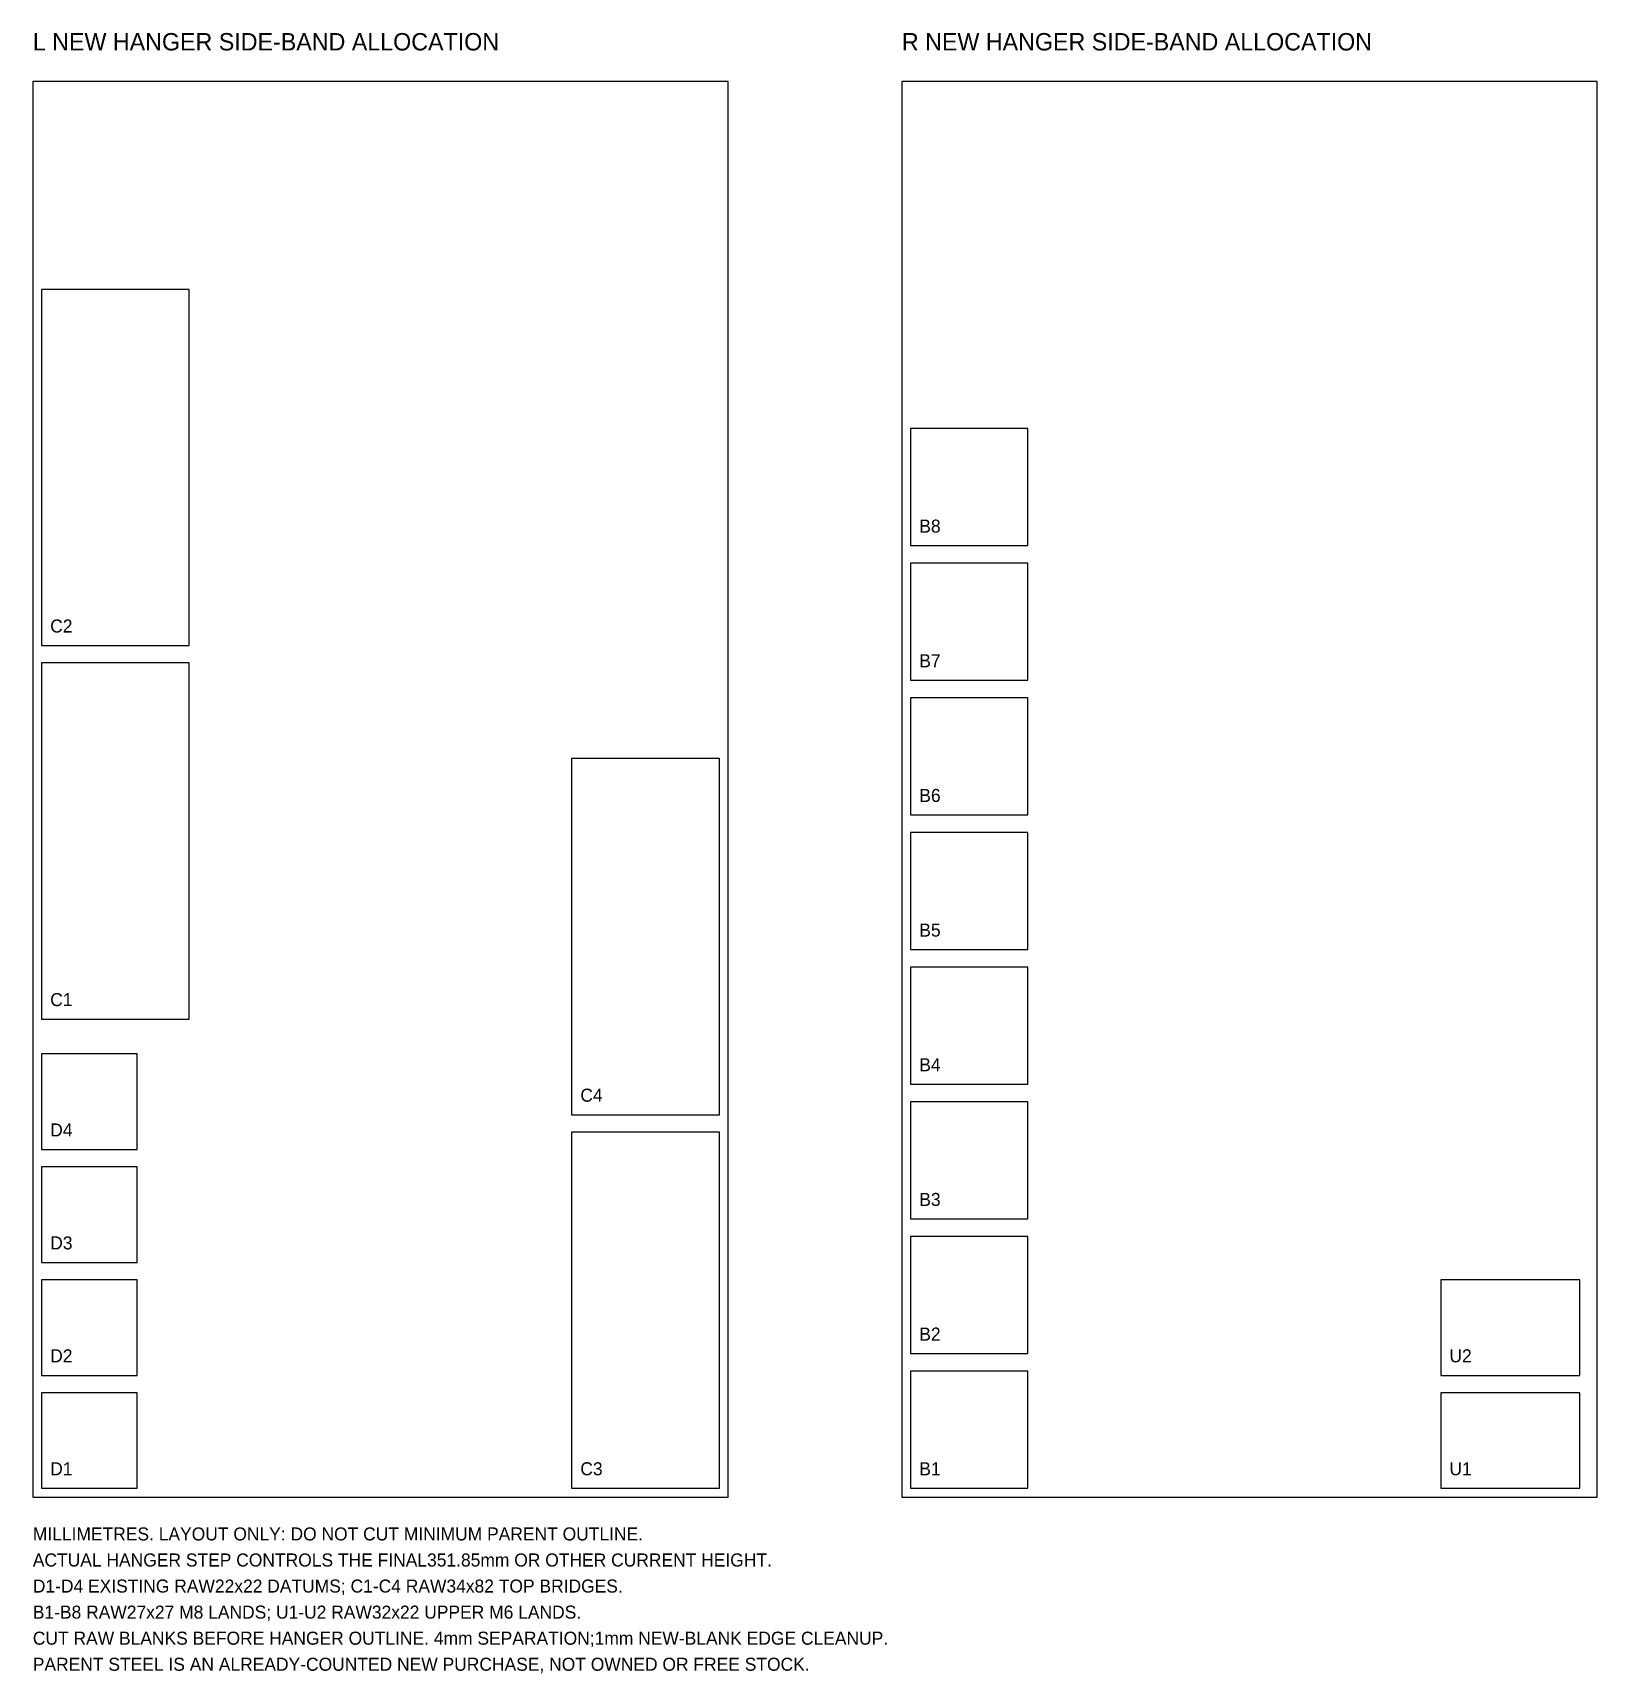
# Model space of a CAD drawing. Header units: millimetres. Extents: x 0 to 360, y -41 to 337.
import ezdxf

# ---------------------------------------------------------------- set-up
doc = ezdxf.new("R2010")
doc.units = ezdxf.units.MM
for name, color, linetype in [('LABELS', 7, 'Continuous'), ('MINIMUM_PARENT_REFERENCE_ONLY', 7, 'Continuous'), ('RAW_BLANK_BOUNDARY', 7, 'Continuous')]:
    doc.layers.add(name, color=color, linetype=linetype)

msp = doc.modelspace()

# ---------------------------------------------------------------- linework, layer by layer
at = {"layer": 'MINIMUM_PARENT_REFERENCE_ONLY'}
for points in [[(0, 0), (160, 0), (160, 325.85), (0, 325.85)], [(200, 0), (360, 0), (360, 325.85), (200, 325.85)]]:
    msp.add_lwpolyline(points, close=True, dxfattribs=at)
at = {"layer": 'RAW_BLANK_BOUNDARY'}
for points in [[(2, 196), (36, 196), (36, 278), (2, 278)], [(202, 219), (229, 219), (229, 246), (202, 246)], [(202, 188), (229, 188), (229, 215), (202, 215)], [(2, 110), (36, 110), (36, 192), (2, 192)], [(202, 157), (229, 157), (229, 184), (202, 184)], [(124, 88), (158, 88), (158, 170), (124, 170)], [(202, 126), (229, 126), (229, 153), (202, 153)], [(202, 95), (229, 95), (229, 122), (202, 122)], [(2, 80), (24, 80), (24, 102), (2, 102)], [(202, 64), (229, 64), (229, 91), (202, 91)], [(124, 2), (158, 2), (158, 84), (124, 84)], [(2, 54), (24, 54), (24, 76), (2, 76)], [(202, 33), (229, 33), (229, 60), (202, 60)], [(2, 28), (24, 28), (24, 50), (2, 50)], [(324, 28), (356, 28), (356, 50), (324, 50)], [(202, 2), (229, 2), (229, 29), (202, 29)], [(2, 2), (24, 2), (24, 24), (2, 24)], [(324, 2), (356, 2), (356, 24), (324, 24)]]:
    msp.add_lwpolyline(points, close=True, dxfattribs=at)

# ---------------------------------------------------------------- texts
at = {"layer": 'LABELS'}
for s, height, p in [('L NEW HANGER SIDE-BAND ALLOCATION', 4, (0, 333)), ('R NEW HANGER SIDE-BAND ALLOCATION', 4, (200, 333)), ('B8', 3, (204, 222)), ('C2', 3, (4, 199)), ('B7', 3, (204, 191)), ('B6', 3, (204, 160)), ('B5', 3, (204, 129)), ('C1', 3, (4, 113)), ('B4', 3, (204, 98)), ('C4', 3, (126, 91)), ('D4', 3, (4, 83)), ('B3', 3, (204, 67)), ('D3', 3, (4, 57)), ('B2', 3, (204, 36)), ('D2', 3, (4, 31)), ('U2', 3, (326, 31)), ('D1', 3, (4, 5)), ('C3', 3, (126, 5)), ('B1', 3, (204, 5)), ('U1', 3, (326, 5)), ('MILLIMETRES. LAYOUT ONLY: DO NOT CUT MINIMUM PARENT OUTLINE.', 3, (0, -10)), ('ACTUAL HANGER STEP CONTROLS THE FINAL351.85mm OR OTHER CURRENT HEIGHT.', 3, (0, -16)), ('D1-D4 EXISTING RAW22x22 DATUMS; C1-C4 RAW34x82 TOP BRIDGES.', 3, (0, -22)), ('B1-B8 RAW27x27 M8 LANDS; U1-U2 RAW32x22 UPPER M6 LANDS.', 3, (0, -28)), ('CUT RAW BLANKS BEFORE HANGER OUTLINE. 4mm SEPARATION;1mm NEW-BLANK EDGE CLEANUP.', 3, (0, -34)), ('PARENT STEEL IS AN ALREADY-COUNTED NEW PURCHASE, NOT OWNED OR FREE STOCK.', 3, (0, -40))]:
    msp.add_text(s, height=height, dxfattribs=at).set_placement(p)

doc.saveas('drawing.dxf')
